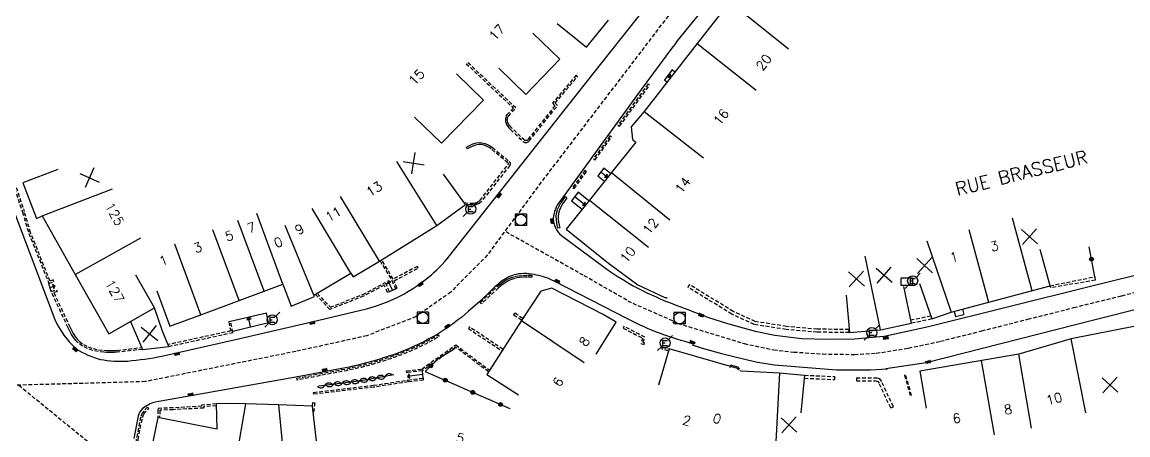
# Model space of a CAD drawing. Header units: millimetres. Extents: x 114000 to 119599, y 121000 to 124063.
# Drawn here: x 114673.4 to 114820.3, y 121596.7 to 121651.5 of the extents above; entities that cross this region are included whole.
import ezdxf
from ezdxf.enums import TextEntityAlignment as Align

# ---------------------------------------------------------------- set-up
doc = ezdxf.new("R2010")
doc.units = ezdxf.units.MM
doc.linetypes.add('DASHED', pattern=[0.75, 0.5, -0.25])
doc.layers.get('0').update_dxf_attribs({"linetype": 'CONTINUOUS'})
for name, color, linetype in [('W0001', 6, 'DASHED'), ('W0008', 7, 'CONTINUOUS'), ('W0100', 7, 'CONTINUOUS'), ('W0105', 7, 'CONTINUOUS'), ('W0112', 1, 'DASHED'), ('W0310', 3, 'CONTINUOUS'), ('W0322', 7, 'CONTINUOUS'), ('W0400', 7, 'CONTINUOUS'), ('W0420', 7, 'CONTINUOUS'), ('W0471', 7, 'CONTINUOUS'), ('W0989', 7, 'CONTINUOUS'), ('W0991', 7, 'CONTINUOUS'), ('W1102', 7, 'CONTINUOUS'), ('W1471', 7, 'CONTINUOUS')]:
    doc.layers.add(name, color=color, linetype=linetype)
doc.styles.get("Standard").update_dxf_attribs({"font": 'romans.shx', "width": 0.85})

# ---------------------------------------------------------------- blocks, each defined once
blk = doc.blocks.new('t991o')
at = {"color": 0, "linetype": 'Continuous'}
for p, q in [((-1, 1), (1, -1)), ((-1, -1), (1, 1))]:
    blk.add_line(p, q, dxfattribs=at)
blk = doc.blocks.new('t322o')
at = {"color": 0, "linetype": 'Continuous'}
for radius in [0.25, 0.15]:
    blk.add_circle((0, 0), radius, dxfattribs=at)
blk = doc.blocks.new('T471')
for p, q in [((-0.333334, 0.333334), (-0.333334, -0.333334)), ((-0.333334, 0.333334), (0.333334, 0.333334)), ((-0.333334, 0), (0, 0)), ((0.500001, 0.500001), (1.000002, 1.000002)), ((-0.500001, -0.500001), (-1.000002, -1.000002)), ((-0.333334, -0.333334), (0.333334, -0.333334))]:
    blk.add_line(p, q)
blk.add_ellipse((0, 0), major_axis=(0.471405, 0.471405), ratio=1, start_param=5.4977871438, end_param=11.780972451)
blk = doc.blocks.new('T400')
for p, q in [((-0.15, 0.3), (0.15, 0.3)), ((-0.15, -0.25), (-0.15, 0.3)), ((-0.15, 0.15), (0.15, 0.15)), ((-0.15, 0), (0.15, 0)), ((0.15, 0.3), (0.15, -0.25)), ((-0.15, -0.15), (0.15, -0.15)), ((-0.15, -0.25), (-0.15, -0.3)), ((-0.15, -0.3), (0.15, -0.3)), ((0.15, -0.3), (0.15, -0.25))]:
    blk.add_line(p, q)
blk = doc.blocks.new('t310o')
at = {"color": 0, "linetype": 'Continuous'}
for centre, start, end in [((-0.5, 0.38), 216.8699, 323.1304), ((0.5, -0.37), 36.8699, 143.1303)]:
    blk.add_arc(centre, 0.625, start, end, dxfattribs=at)
blk = doc.blocks.new('T420')
for p, q in [((0.75, 0.75), (-0.75, 0.75)), ((-0.75, 0.75), (-0.75, -0.75)), ((0.75, 0.75), (0.75, -0.75)), ((0.75, -0.75), (-0.75, -0.75))]:
    blk.add_line(p, q)
blk.add_ellipse((0, 0), major_axis=(-0.53, 0.53), ratio=1, start_param=3.926991, end_param=10.210176)
blk = doc.blocks.new('T1471')
at = {"color": 0, "linetype": 'Continuous', "flags": 128}
blk.add_lwpolyline([(-0.75, -0.5), (-0.75, 0.5), (0.75, 0.5), (0.75, -0.5), (-0.75, -0.5)], dxfattribs=at)

msp = doc.modelspace()

# ---------------------------------------------------------------- linework, layer by layer
at = {"layer": 'W0001'}
for points in [[(114798.05, 121686.03), (114792.95, 121683.47), (114787.08, 121678.79), (114780.87, 121673.66), (114775.4, 121669.08), (114769.7, 121663.81), (114763.64, 121657.47), (114759.23, 121652.33), (114742.37, 121630.27), (114735.22, 121620.61), (114730.37, 121615.68), (114725.75, 121612.43), (114719.21, 121609.89), (114709.79, 121607.81), (114689.77, 121603.8), (114656.14, 121602.86)], [(114759.84, 121611.87), (114754.38, 121614.25), (114747.96, 121617.93), (114737.55, 121623.75)], [(114759.8, 121611.76), (114769.34, 121608.85), (114773.25, 121608.02), (114775.93, 121607.73), (114779.78, 121607.48), (114783.98, 121607.41), (114786.88, 121607.57), (114791.17, 121608.26), (114795.4, 121609.16), (114800.89, 121610.54), (114807.01, 121612.09), (114813.13, 121613.63), (114819.47, 121615.21), (114826.05, 121616.85), (114831.57, 121618.14), (114837.25, 121619.3), (114841.19, 121619.9), (114847.81, 121620.57), (114860.19, 121621.45)], [(115000, 121533.42), (114970.37, 121542.22), (114959.04, 121545.6), (114945.98, 121549.45), (114932.66, 121552.78), (114922.33, 121554.61), (114912.96, 121555.99), (114901.44, 121556.63), (114888.85, 121553.83), (114878.35, 121551.3), (114854.02, 121545.91), (114844.02, 121543.86), (114836.45, 121543.63), (114830.15, 121544.58), (114812.92, 121552.63), (114800.3, 121556.33), (114772.6, 121564.84), (114733.34, 121576.91), (114716.64, 121582.05), (114713.46, 121583.28), (114710.62, 121584.18), (114703.21, 121586.34), (114687.93, 121591.11), (114672.95, 121603.33)]]:
    msp.add_lwpolyline(points, dxfattribs=at)
at = {"layer": 'W0008', "flags": 128}
for points in [[(114799.89, 121681.72), (114797.58, 121680.01), (114797.58, 121680.01, 0.143184), (114796.1, 121680.8, 0.206), (114793.84, 121680.18), (114782.29, 121671.04, 0.0161), (114776.1, 121665.79, 0.0099), (114772.28, 121662.2, 0.0161), (114766, 121655.64, 0.0233), (114759.7, 121648.03), (114755.66, 121642.59), (114744.83, 121627.73, 0.127), (114743.97, 121625.52, 0.2306), (114745.07, 121623.21), (114750.39, 121619.25, 0.0341), (114754.61, 121616.54, 0.0311), (114759.53, 121614.25, -0.003637), (114764.46, 121612.37)], [(114671.47, 121628.79), (114673.87, 121622.38), (114677.8, 121612.03, 0.111723), (114680.61, 121608.19, 0.0864), (114683.84, 121606.76, 0.0712), (114687.42, 121606.54, 0.031), (114692.01, 121607.2), (114701.77, 121609.4), (114711.92, 121611.75), (114718.44, 121613.28, 0.0674), (114724.11, 121615.43, 0.0999), (114730.2, 121620.5), (114736.68, 121628.67), (114749.23, 121644.61), (114756.42, 121653.64, -0.0133)], [(114762.58, 121608.79, -0.015676), (114758.24, 121610.18, -0.0308), (114753.91, 121612.09), (114744.08, 121617.16, 0.067), (114741.77, 121617.95, 0.1081), (114739.03, 121618.04, 0.0967), (114737.21, 121617.19, 0.0391), (114735.66, 121615.83), (114734.22, 121614.43), (114732.73, 121613.14, -0.0432), (114728.69, 121610.16, -0.044), (114723.66, 121607.73, -0.0452), (114715.88, 121605.55), (114709.8, 121604.39), (114691.11, 121601.08, 0.1044), (114689.44, 121600.24, 0.1553), (114688.85, 121599.25), (114688.27, 121596.27, 0.1721)]]:
    msp.add_lwpolyline(points, format="xyb", dxfattribs=at)
at = {"layer": 'W0008'}
for points in [[(114764.46, 121612.37), (114767.1, 121611.52), (114770.78, 121610.52), (114773.42, 121609.97), (114776.96, 121609.53), (114780.43, 121609.42), (114784.05, 121609.47), (114787.37, 121609.79), (114787.91, 121609.85), (114793.81, 121611.1), (114815.16, 121616.42), (114832.61, 121620.71), (114838.5, 121621.86), (114846.42, 121622.8), (114860.4, 121624.05)], [(114762.44, 121608.68), (114763.64, 121608.31), (114766.3, 121607.55), (114770.89, 121606.41), (114773.35, 121606.02), (114781.61, 121605.37), (114786.11, 121605.35), (114788.37, 121605.52), (114788.14, 121605.53), (114793.49, 121606.34), (114815.77, 121612.01), (114828.61, 121615.25), (114837.43, 121617.02), (114841.32, 121617.65), (114853.15, 121618.69), (114860.45, 121618.9)]]:
    msp.add_lwpolyline(points, dxfattribs=at)
at = {"layer": 'W0100'}
for p, q in [((114677.31, 121615.76), (114677, 121616.82)), ((114722.2, 121615.74), (114723.01, 121616.14)), ((114726.68, 121604.27), (114726.59, 121605.24))]:
    msp.add_line(p, q, dxfattribs=at)
at = {"layer": 'W0100', "flags": 128}
msp.add_lwpolyline([(114806.56, 121683.33), (114797.78, 121677.21), (114793.61, 121674.06), (114791.69, 121676.43, 0.1993), (114791.48, 121676.53, 0.0828), (114791.25, 121676.49), (114785.23, 121671.95), (114780.99, 121668.12), (114777.08, 121664.37), (114770.66, 121658.28), (114767.42, 121654.2), (114763.08, 121648.67), (114756.03, 121639.66), (114754.33, 121637.61), (114754.52, 121635.93), (114754.96, 121635.6), (114751.7, 121631.56), (114748.78, 121627.89), (114745.7, 121624.06), (114751.32, 121619.53), (114755.2, 121616.65), (114758.8, 121614.98, 0.0942), (114758.96, 121614.94, 0.0461), (114759.12, 121614.95)], format="xyb", dxfattribs=at)
for points in [[(114744.49, 121651.34), (114748.37, 121648.18), (114751.31, 121651.79)], [(114736.75, 121645.39), (114740.35, 121641.92), (114744.86, 121646.59), (114741.26, 121650.06)], [(114725.55, 121638.92), (114729.15, 121635.44), (114734.71, 121641.18), (114731.11, 121644.66)], [(114760.13, 121644.89), (114759.75, 121645.18), (114758.74, 121643.84), (114759.09, 121643.57)], [(114678.2, 121631.97), (114673.54, 121630.17), (114675.35, 121625.45), (114676.12, 121625.82), (114680.47, 121618.01), (114684.95, 121610.15), (114687.82, 121611.78), (114689.41, 121608.09), (114692.9, 121608.48), (114692.06, 121610.48), (114691, 121613.6), (114688.53, 121617.94)], [(114691.34, 121615.86), (114693.07, 121611.17), (114697.19, 121612.69), (114702.26, 121614.58), (114705.6, 121615.83), (114708.05, 121616.73), (114709.17, 121613.81), (114712.26, 121615.09), (114712.18, 121615.27), (114717.09, 121618.21), (114717.4, 121617.7), (114720.89, 121619.79), (114728.5, 121624.52), (114732.33, 121627.3), (114729.4, 121631.35)], [(114751.6, 121631.44), (114750.71, 121632.15), (114749.9, 121631.11), (114750.78, 121630.41)], [(114748.71, 121627.8), (114747.29, 121628.94), (114746.39, 121627.82), (114747.81, 121626.68)], [(114749.66, 121607.47), (114752.33, 121611.69), (114752.12, 121611.82), (114750.59, 121612.73), (114743.8, 121616.19), (114742.34, 121615.8), (114739.75, 121611.93), (114735.16, 121604.77), (114739.37, 121602.07)], [(114701.4, 121610.5), (114706.15, 121611.66), (114705.89, 121612.91), (114701.12, 121611.78)], [(114768.75, 121605.45), (114759.35, 121608.15), (114757.97, 121603.34)], [(114711.99, 121600.57), (114707.47, 121600.71), (114703.11, 121600.84), (114700.51, 121600.89), (114699.2, 121600.85), (114699.3, 121597.5), (114691.44, 121599.06), (114690.41, 121593.86), (114701.5, 121591.76), (114708.51, 121590.59), (114713.25, 121589.8), (114711.99, 121600.57)]]:
    msp.add_lwpolyline(points, dxfattribs=at)
at = {"layer": 'W0100'}
for points in [[(114759.25, 121644.51), (114759.61, 121644.23), (114759.56, 121644.63), (114759.21, 121644.18), (114759.61, 121644.23)], [(114750.31, 121631.63), (114751.19, 121630.92), (114751.15, 121631.32), (114750.79, 121630.88), (114751.19, 121630.92)], [(114746.84, 121628.38), (114748.26, 121627.24), (114748.22, 121627.64), (114747.86, 121627.19), (114748.26, 121627.24)], [(114792.62, 121616.85), (114794.24, 121612.12), (114796.84, 121613.01), (114809.95, 121616.53), (114808.66, 121621.36)], [(114677.16, 121616.29), (114677.84, 121616.54), (114677.48, 121616.71), (114677.67, 121616.18), (114677.84, 121616.54)], [(114722.61, 121615.94), (114722.05, 121617.18), (114721.91, 121616.8), (114722.42, 121617.03), (114722.05, 121617.18)], [(114782.87, 121615.3), (114783.31, 121610.32), (114783.31, 121610.32), (114783.31, 121610.32), (114783.31, 121610.32), (114783.31, 121610.32), (114783.31, 121610.32), (114783.31, 121610.32), (114783.31, 121610.32), (114783.31, 121610.32), (114783.31, 121610.32), (114783.31, 121610.32), (114783.31, 121610.32), (114783.31, 121610.32), (114783.31, 121610.32), (114783.31, 121610.32), (114783.31, 121610.32), (114783.31, 121610.32), (114783.31, 121610.32), (114783.31, 121610.32), (114783.31, 121610.32), (114783.31, 121610.32), (114783.31, 121610.32), (114783.31, 121610.32), (114783.31, 121610.32), (114783.31, 121610.32), (114783.31, 121610.32), (114783.31, 121610.32), (114783.31, 121610.32), (114783.31, 121610.32), (114783.31, 121610.32), (114783.31, 121610.32), (114783.31, 121610.32), (114783.31, 121610.32), (114783.31, 121610.32), (114783.31, 121610.32), (114783.31, 121610.32), (114783.31, 121610.32), (114783.31, 121610.32), (114783.31, 121610.32), (114783.31, 121610.32), (114783.31, 121610.32), (114783.31, 121610.32), (114783.31, 121610.32), (114783.31, 121610.32), (114783.31, 121610.32), (114783.31, 121610.32), (114783.31, 121610.32), (114783.31, 121610.32), (114783.31, 121610.32), (114783.31, 121610.32), (114783.31, 121610.32), (114783.31, 121610.32), (114783.31, 121610.32), (114783.31, 121610.32), (114783.31, 121610.32), (114783.31, 121610.32), (114783.31, 121610.32), (114783.31, 121610.32), (114783.31, 121610.32), (114783.31, 121610.32), (114783.31, 121610.32), (114783.31, 121610.32), (114783.31, 121610.32), (114783.31, 121610.32), (114783.31, 121610.32), (114783.31, 121610.32), (114783.31, 121610.32), (114783.31, 121610.32), (114783.31, 121610.32), (114783.31, 121610.32), (114783.31, 121610.32), (114783.31, 121610.32), (114783.31, 121610.32), (114783.31, 121610.32), (114783.31, 121610.32), (114783.31, 121610.32), (114783.31, 121610.32), (114783.31, 121610.32), (114783.31, 121610.32), (114783.31, 121610.32), (114783.31, 121610.32), (114783.31, 121610.32), (114783.31, 121610.32), (114783.31, 121610.32), (114783.31, 121610.32), (114783.31, 121610.32), (114783.31, 121610.32), (114783.31, 121610.32), (114783.31, 121610.32), (114783.31, 121610.32), (114783.31, 121610.32), (114783.31, 121610.32), (114783.31, 121610.32), (114783.31, 121610.32), (114783.31, 121610.32), (114783.31, 121610.32), (114783.31, 121610.32), (114783.31, 121610.32), (114787.43, 121610.68), (114791.57, 121611.55), (114790.54, 121616.45)], [(114859.84, 121617.61), (114859.82, 121616.1), (114841.79, 121616.73), (114841.75, 121615.65), (114830.54, 121614.15), (114825.76, 121613.8), (114821.26, 121612.69), (114821.32, 121611.16), (114812.75, 121609.47), (114805.81, 121607.47), (114792.65, 121605.2), (114793.5, 121600.27)], [(114703.77, 121611.08), (114703.5, 121612.35), (114703.29, 121612.01), (114703.84, 121612.13), (114703.5, 121612.35)], [(114726.63, 121604.75), (114724.6, 121604.5), (114724.91, 121604.26), (114724.84, 121604.82), (114724.6, 121604.5)], [(114768.77, 121605.3), (114768.95, 121605.25), (114774.02, 121604.99), (114777.36, 121604.66), (114777.36, 121604.66), (114777.36, 121604.66), (114777.36, 121604.66), (114777.36, 121604.66), (114777.36, 121604.66), (114777.36, 121604.66), (114777.36, 121604.66), (114777.36, 121604.66), (114777.36, 121604.66), (114777.36, 121604.66), (114777.36, 121604.66), (114777.36, 121604.66), (114777.36, 121604.66), (114777.36, 121604.66), (114777.36, 121604.66), (114777.36, 121604.66), (114777.36, 121604.66), (114777.36, 121604.66), (114777.36, 121604.66), (114777.36, 121604.66), (114777.36, 121604.66), (114777.36, 121604.66), (114777.36, 121604.66), (114777.36, 121604.66), (114777.36, 121604.66), (114777.36, 121604.66), (114777.36, 121604.66), (114777.36, 121604.66), (114777.36, 121604.66), (114777.36, 121604.66), (114777.36, 121604.66), (114777.36, 121604.66), (114777.36, 121604.66), (114777.36, 121604.66), (114777.36, 121604.66), (114777.36, 121604.66), (114777.36, 121604.66), (114777.36, 121604.66), (114777.36, 121604.66), (114777.36, 121604.66), (114777.36, 121604.66), (114777.36, 121604.66), (114777.36, 121604.66), (114777.36, 121604.66), (114777.36, 121604.66), (114777.36, 121604.66), (114777.36, 121604.66), (114777.36, 121604.66), (114777.36, 121604.66), (114777.36, 121604.66), (114777.36, 121604.66), (114777.36, 121604.66), (114777.36, 121604.66), (114777.36, 121604.66), (114777.36, 121604.66), (114777.36, 121604.66), (114777.36, 121604.66), (114777.36, 121604.66), (114777.36, 121604.66), (114777.36, 121604.66), (114777.36, 121604.66), (114777.36, 121604.66), (114777.36, 121604.66), (114777.36, 121604.66), (114777.36, 121604.66), (114777.36, 121604.66), (114777.36, 121604.66), (114777.36, 121604.66), (114777.36, 121604.66), (114777.36, 121604.66), (114777.36, 121604.66), (114777.36, 121604.66), (114777.36, 121604.66), (114777.36, 121604.66), (114777.36, 121604.66), (114777.36, 121604.66), (114777.36, 121604.66), (114777.36, 121604.66), (114777.36, 121604.66), (114777.36, 121604.66), (114777.36, 121604.66), (114777.36, 121604.66), (114777.36, 121604.66), (114777.36, 121604.66), (114777.36, 121604.66), (114777.36, 121604.66), (114777.36, 121604.66), (114777.36, 121604.66), (114777.36, 121604.66), (114777.36, 121604.66), (114777.36, 121604.66), (114777.36, 121604.66), (114777.36, 121604.66), (114777.36, 121604.66), (114777.36, 121604.66), (114777.36, 121604.66), (114776.87, 121599.68)]]:
    msp.add_lwpolyline(points, dxfattribs=at)
at = {"layer": 'W0105'}
for p, q in [((114798.32, 121613.41), (114798.51, 121612.72)), ((114797.2, 121613.11), (114797.38, 121612.44)), ((114767.46, 121605.68), (114767.54, 121605.98)), ((114768.61, 121605.67), (114767.54, 121605.98)), ((114768.52, 121605.37), (114768.61, 121605.67))]:
    msp.add_line(p, q, dxfattribs=at)
msp.add_lwpolyline([(114797.38, 121612.44), (114798.51, 121612.72)], dxfattribs=at)
at = {"layer": 'W0112'}
for p, q in [((114672.44, 121629.44), (114673.47, 121626.31)), ((114672.66, 121629.58), (114673.71, 121626.39)), ((114809.95, 121616.53), (114815.89, 121617.72)), ((114794.11, 121612.5), (114791.48, 121611.94)), ((114753.37, 121611.13), (114753.26, 121610.9)), ((114781.33, 121604.48), (114781.31, 121604.08)), ((114790.64, 121604.67), (114790.77, 121604.71)), ((114790.64, 121604.67), (114791.41, 121601.87)), ((114791.57, 121601.94), (114790.77, 121604.71)), ((114777.34, 121604.26), (114781.31, 121604.08)), ((114784.25, 121604.32), (114784.25, 121603.93)), ((114788.79, 121600.31), (114787.24, 121603.58)), ((114789.15, 121600.48), (114787.56, 121603.83)), ((114788.79, 121600.31), (114789.15, 121600.48))]:
    msp.add_line(p, q, dxfattribs=at)
for points in [[(114732.42, 121646), (114738.67, 121640.12), (114737.83, 121639.21), (114737.73, 121639.07), (114737.66, 121638.9), (114737.63, 121638.72), (114737.62, 121638.53), (114737.64, 121638.34), (114737.71, 121638.09), (114737.83, 121637.86), (114737.97, 121637.64), (114738.13, 121637.45), (114738.31, 121637.26), (114740, 121635.65), (114740.06, 121635.61), (114740.13, 121635.57), (114740.2, 121635.55), (114740.28, 121635.54), (114740.36, 121635.54), (114740.46, 121635.55), (114740.56, 121635.58), (114740.64, 121635.63), (114740.72, 121635.69), (114740.79, 121635.76), (114744.54, 121640.44), (114744.22, 121640.76), (114747.2, 121644.31), (114747.01, 121644.47), (114743.89, 121640.75), (114744.2, 121640.43), (114740.59, 121635.91), (114740.56, 121635.87), (114740.51, 121635.84), (114740.46, 121635.82), (114740.4, 121635.8), (114740.34, 121635.79), (114740.3, 121635.79), (114740.25, 121635.79), (114740.22, 121635.81), (114740.19, 121635.82), (114740.17, 121635.83), (114738.49, 121637.44), (114738.32, 121637.62), (114738.17, 121637.8), (114738.04, 121637.98), (114737.95, 121638.18), (114737.89, 121638.39), (114737.87, 121638.54), (114737.88, 121638.69), (114737.9, 121638.83), (114737.95, 121638.95), (114738.02, 121639.04), (114739.02, 121640.13), (114732.59, 121646.18)], [(114732.13, 121627.57), (114732.9, 121627.48), (114733.08, 121627.48), (114733.28, 121627.49), (114733.46, 121627.51), (114733.63, 121627.53), (114733.8, 121627.58), (114733.91, 121627.62), (114734.01, 121627.67), (114734.1, 121627.73), (114734.18, 121627.8), (114734.25, 121627.87), (114737.99, 121632.63), (114738, 121632.66), (114738.01, 121632.68), (114738.02, 121632.7), (114738.02, 121632.72), (114738.02, 121632.74), (114738.01, 121632.75), (114738.01, 121632.77), (114737.99, 121632.8), (114737.98, 121632.82), (114737.95, 121632.84), (114735.74, 121634.68), (114735.45, 121634.89), (114735.13, 121635.06), (114734.8, 121635.18), (114734.46, 121635.26), (114734.12, 121635.27), (114733.82, 121635.23), (114733.51, 121635.15), (114733.2, 121635.03), (114732.88, 121634.88), (114732.56, 121634.71), (114732.45, 121634.93), (114732.77, 121635.1), (114733.1, 121635.26), (114733.43, 121635.39), (114733.77, 121635.48), (114734.12, 121635.52), (114734.49, 121635.51), (114734.87, 121635.42), (114735.24, 121635.29), (114735.58, 121635.1), (114735.89, 121634.88), (114738.12, 121633.03), (114738.16, 121632.99), (114738.2, 121632.94), (114738.23, 121632.89), (114738.25, 121632.83), (114738.27, 121632.78), (114738.27, 121632.72), (114738.27, 121632.65), (114738.25, 121632.59), (114738.22, 121632.54), (114738.19, 121632.49), (114734.44, 121627.71), (114734.35, 121627.61), (114734.24, 121627.53), (114734.13, 121627.45), (114734.01, 121627.39), (114733.88, 121627.34), (114733.69, 121627.29), (114733.49, 121627.26), (114733.29, 121627.24), (114733.09, 121627.23), (114732.89, 121627.23), (114732.33, 121627.3)], [(114673.47, 121626.31), (114674.33, 121623.48), (114677, 121616.82), (114677.67, 121617.07), (114677.58, 121617.31), (114677.14, 121617.14), (114674.57, 121623.57), (114673.71, 121626.39)], [(114720.97, 121619.84), (114722.54, 121617.24), (114723.01, 121616.14), (114723.24, 121616.24), (114722.83, 121617.2), (114726.05, 121618.87), (114725.94, 121619.1), (114722.72, 121617.42), (114721.18, 121619.97)], [(114815.89, 121617.72), (114815.96, 121617.26), (114810.06, 121616.27), (114809.95, 121616.53)], [(114712.62, 121615.53), (114714.37, 121613.68), (114718.67, 121615.38), (114721.66, 121616.94), (114722.2, 121615.74), (114721.98, 121615.64), (114721.54, 121616.6), (114718.77, 121615.15), (114714.31, 121613.38), (114712.4, 121615.4)], [(114783.31, 121610.32), (114783.25, 121610.72), (114779.03, 121610.76), (114774.95, 121611.13), (114770.79, 121611.78), (114767.87, 121613.11), (114762.06, 121616.69), (114761.85, 121616.36), (114761.85, 121616.36), (114761.85, 121616.36), (114761.85, 121616.36), (114761.85, 121616.36), (114761.85, 121616.36), (114761.85, 121616.36), (114761.85, 121616.36), (114761.85, 121616.36), (114761.85, 121616.36), (114761.85, 121616.36), (114761.85, 121616.36), (114761.85, 121616.36), (114761.85, 121616.36), (114761.85, 121616.36), (114761.85, 121616.36), (114761.85, 121616.36), (114761.85, 121616.36), (114761.85, 121616.36), (114761.85, 121616.36), (114761.85, 121616.36), (114761.85, 121616.36), (114761.85, 121616.36), (114761.85, 121616.36), (114761.85, 121616.36), (114761.85, 121616.36), (114761.85, 121616.36), (114761.85, 121616.36), (114761.85, 121616.36), (114761.85, 121616.36), (114761.85, 121616.36), (114761.85, 121616.36), (114761.85, 121616.36), (114761.85, 121616.36), (114761.85, 121616.36), (114761.85, 121616.36), (114761.85, 121616.36), (114761.85, 121616.36), (114761.85, 121616.36), (114761.85, 121616.36), (114761.85, 121616.36), (114761.85, 121616.36), (114761.85, 121616.36), (114761.85, 121616.36), (114761.85, 121616.36), (114761.85, 121616.36), (114761.85, 121616.36), (114761.85, 121616.36), (114761.85, 121616.36), (114761.85, 121616.36), (114761.85, 121616.36), (114761.85, 121616.36), (114761.85, 121616.36), (114761.85, 121616.36), (114761.85, 121616.36), (114761.85, 121616.36), (114761.85, 121616.36), (114761.85, 121616.36), (114761.85, 121616.36), (114761.85, 121616.36), (114761.85, 121616.36), (114761.85, 121616.36), (114761.85, 121616.36), (114761.85, 121616.36), (114761.85, 121616.36), (114761.85, 121616.36), (114761.85, 121616.36), (114761.85, 121616.36), (114761.85, 121616.36), (114761.85, 121616.36), (114761.85, 121616.36), (114761.85, 121616.36), (114761.85, 121616.36), (114761.85, 121616.36), (114761.85, 121616.36), (114761.85, 121616.36), (114761.85, 121616.36), (114761.85, 121616.36), (114761.85, 121616.36), (114761.85, 121616.36), (114761.85, 121616.36), (114761.85, 121616.36), (114761.85, 121616.36), (114761.85, 121616.36), (114761.85, 121616.36), (114761.85, 121616.36), (114761.85, 121616.36), (114761.85, 121616.36), (114761.85, 121616.36), (114761.85, 121616.36), (114761.85, 121616.36), (114761.85, 121616.36), (114761.85, 121616.36), (114761.85, 121616.36), (114761.85, 121616.36), (114761.85, 121616.36), (114761.85, 121616.36), (114761.85, 121616.36), (114761.85, 121616.36), (114761.85, 121616.36), (114761.85, 121616.36), (114761.85, 121616.36), (114761.85, 121616.36), (114761.85, 121616.36), (114761.85, 121616.36), (114761.85, 121616.36), (114761.85, 121616.36), (114761.85, 121616.36), (114761.85, 121616.36), (114761.85, 121616.36), (114761.85, 121616.36), (114761.85, 121616.36), (114761.85, 121616.36)], [(114783.31, 121610.32), (114779.01, 121610.36), (114774.9, 121610.72), (114770.67, 121611.38), (114767.68, 121612.75), (114761.85, 121616.36), (114761.85, 121616.36), (114761.85, 121616.36), (114761.85, 121616.36), (114761.85, 121616.36), (114761.85, 121616.36), (114761.85, 121616.36), (114761.85, 121616.36), (114761.85, 121616.36), (114761.85, 121616.36), (114761.85, 121616.36), (114761.85, 121616.36), (114761.85, 121616.36), (114761.85, 121616.36), (114761.85, 121616.36), (114761.85, 121616.36), (114761.85, 121616.36), (114761.85, 121616.36), (114761.85, 121616.36), (114761.85, 121616.36), (114761.85, 121616.36), (114761.85, 121616.36), (114761.85, 121616.36), (114761.85, 121616.36), (114761.85, 121616.36), (114761.85, 121616.36), (114761.85, 121616.36), (114761.85, 121616.36), (114761.85, 121616.36), (114761.85, 121616.36), (114761.85, 121616.36), (114761.85, 121616.36), (114761.85, 121616.36), (114761.85, 121616.36), (114761.85, 121616.36), (114761.85, 121616.36), (114761.85, 121616.36), (114761.85, 121616.36), (114761.85, 121616.36), (114761.85, 121616.36), (114761.85, 121616.36), (114761.85, 121616.36), (114761.85, 121616.36), (114761.85, 121616.36), (114761.85, 121616.36), (114761.85, 121616.36), (114761.85, 121616.36), (114761.85, 121616.36), (114761.85, 121616.36), (114761.85, 121616.36), (114761.85, 121616.36), (114761.85, 121616.36), (114761.85, 121616.36), (114761.85, 121616.36), (114761.85, 121616.36), (114761.85, 121616.36), (114761.85, 121616.36), (114761.85, 121616.36), (114761.85, 121616.36), (114761.85, 121616.36), (114761.85, 121616.36), (114761.85, 121616.36), (114761.85, 121616.36), (114761.85, 121616.36), (114761.85, 121616.36), (114761.85, 121616.36), (114761.85, 121616.36), (114761.85, 121616.36), (114761.85, 121616.36), (114761.85, 121616.36), (114761.85, 121616.36), (114761.85, 121616.36), (114761.85, 121616.36), (114761.85, 121616.36), (114761.85, 121616.36), (114761.85, 121616.36), (114761.85, 121616.36), (114761.85, 121616.36), (114761.85, 121616.36), (114761.85, 121616.36), (114761.85, 121616.36), (114761.85, 121616.36), (114761.85, 121616.36), (114761.85, 121616.36), (114761.85, 121616.36), (114761.85, 121616.36), (114761.85, 121616.36), (114761.85, 121616.36), (114761.85, 121616.36), (114761.85, 121616.36), (114761.85, 121616.36), (114761.85, 121616.36), (114761.85, 121616.36), (114761.85, 121616.36), (114761.85, 121616.36), (114761.85, 121616.36), (114761.85, 121616.36), (114761.85, 121616.36), (114761.85, 121616.36), (114761.85, 121616.36), (114761.85, 121616.36), (114761.85, 121616.36), (114761.85, 121616.36), (114761.85, 121616.36), (114761.85, 121616.36), (114761.85, 121616.36), (114761.85, 121616.36), (114761.85, 121616.36), (114761.85, 121616.36), (114761.85, 121616.36), (114761.85, 121616.36), (114761.85, 121616.36), (114761.85, 121616.36), (114761.85, 121616.36), (114761.85, 121616.36)], [(114689.41, 121608.09), (114686.06, 121607.7), (114685.71, 121607.69), (114685.36, 121607.69), (114685, 121607.69), (114684.65, 121607.69), (114684.29, 121607.71), (114683.55, 121607.8), (114682.81, 121607.95), (114682.11, 121608.18), (114681.45, 121608.51), (114680.88, 121608.94), (114680.55, 121609.28), (114680.25, 121609.67), (114679.99, 121610.08), (114679.76, 121610.51), (114679.54, 121610.95), (114677.31, 121615.76), (114678.01, 121616), (114678.09, 121615.77), (114677.66, 121615.62), (114679.77, 121611.06), (114679.98, 121610.63), (114680.21, 121610.21), (114680.46, 121609.81), (114680.74, 121609.45), (114681.04, 121609.12), (114681.59, 121608.72), (114682.2, 121608.41), (114682.88, 121608.19), (114683.59, 121608.04), (114684.31, 121607.96), (114684.66, 121607.94), (114685.01, 121607.94), (114685.36, 121607.94), (114685.71, 121607.94), (114686.05, 121607.95), (114689.31, 121608.33)], [(114692.9, 121608.48), (114701.43, 121610.33), (114701.12, 121611.78), (114700.88, 121611.72), (114701.14, 121610.53), (114692.8, 121608.72)], [(114739.93, 121612.2), (114738.85, 121612.89), (114738.71, 121612.68), (114739.79, 121611.99)], [(114794.24, 121612.12), (114791.57, 121611.55)], [(114737.3, 121608.1), (114732.84, 121611.07), (114732.71, 121610.86), (114737.16, 121607.89)], [(114735.38, 121605.11), (114731.03, 121608.37), (114726.59, 121605.24), (114724.54, 121604.99), (114724.5, 121605.23), (114726.5, 121605.48), (114731.03, 121608.68), (114735.52, 121605.32)], [(114759.28, 121607.91), (114758.42, 121608.1), (114758.48, 121608.34), (114759.35, 121608.15)], [(114777.36, 121604.66), (114781.33, 121604.48), (114781.33, 121604.48), (114781.33, 121604.48), (114781.33, 121604.48), (114781.33, 121604.48), (114781.33, 121604.48), (114781.33, 121604.48), (114781.33, 121604.48), (114781.33, 121604.48), (114781.33, 121604.48), (114781.33, 121604.48), (114781.33, 121604.48), (114781.33, 121604.48), (114781.33, 121604.48), (114781.33, 121604.48), (114781.33, 121604.48), (114781.33, 121604.48), (114781.33, 121604.48), (114781.33, 121604.48), (114781.33, 121604.48), (114781.33, 121604.48), (114781.33, 121604.48), (114781.33, 121604.48), (114781.33, 121604.48), (114781.33, 121604.48), (114781.33, 121604.48), (114781.33, 121604.48), (114781.33, 121604.48), (114781.33, 121604.48), (114781.33, 121604.48), (114781.33, 121604.48), (114781.33, 121604.48), (114781.33, 121604.48), (114781.33, 121604.48), (114781.33, 121604.48), (114781.33, 121604.48), (114781.33, 121604.48), (114781.33, 121604.48), (114781.33, 121604.48), (114781.33, 121604.48), (114781.33, 121604.48), (114781.33, 121604.48), (114781.33, 121604.48), (114781.33, 121604.48), (114781.33, 121604.48), (114781.33, 121604.48), (114781.33, 121604.48), (114781.33, 121604.48), (114781.33, 121604.48), (114781.33, 121604.48), (114781.33, 121604.48), (114781.33, 121604.48), (114781.33, 121604.48), (114781.33, 121604.48), (114781.33, 121604.48), (114781.33, 121604.48), (114781.33, 121604.48), (114781.33, 121604.48), (114781.33, 121604.48), (114781.33, 121604.48)], [(114784.25, 121604.32), (114786.93, 121604.31), (114787.26, 121604.2), (114787.56, 121603.83)], [(114784.25, 121603.93), (114786.85, 121603.92), (114787.02, 121603.86), (114787.24, 121603.58)], [(114699.2, 121600.85), (114697.28, 121600.68), (114697.28, 121600.53), (114693.5, 121600.33), (114691.5, 121600.25), (114691.47, 121600.03), (114691.44, 121599.06)], [(114699.21, 121600.6), (114697.54, 121600.45), (114697.54, 121600.29), (114693.51, 121600.08), (114691.72, 121600.01), (114691.72, 121600), (114691.69, 121599.01)], [(114711.99, 121600.57), (114712.04, 121601.03), (114712.29, 121601), (114712.12, 121599.49)]]:
    msp.add_lwpolyline(points, dxfattribs=at)
for points in [[(114752.78, 121637.69), (114756.78, 121643.16), (114756.58, 121643.31), (114752.57, 121637.84)], [(114749.53, 121633.24), (114751.71, 121636.27), (114751.51, 121636.41), (114749.32, 121633.38)], [(114746.76, 121629.44), (114748.4, 121631.71), (114748.2, 121631.85), (114746.56, 121629.59)], [(114745.8, 121628.22), (114745.5, 121627.81), (114745.22, 121627.39), (114744.98, 121626.97), (114744.79, 121626.54), (114744.67, 121626.1), (114744.63, 121625.73), (114744.64, 121625.36), (114744.69, 121624.97), (114744.75, 121624.59), (114744.83, 121624.2), (114744.59, 121624.15), (114744.51, 121624.54), (114744.44, 121624.94), (114744.39, 121625.34), (114744.38, 121625.74), (114744.42, 121626.14), (114744.55, 121626.63), (114744.75, 121627.09), (114745.01, 121627.53), (114745.3, 121627.95), (114745.6, 121628.36)], [(114741.13, 121617.68), (114740.56, 121617.68), (114739.99, 121617.66), (114739.44, 121617.61), (114738.89, 121617.51), (114738.37, 121617.34), (114738, 121617.18), (114737.66, 121616.98), (114737.32, 121616.75), (114737, 121616.5), (114736.7, 121616.24), (114734.45, 121614.15), (114734.28, 121614.33), (114736.53, 121616.42), (114736.84, 121616.69), (114737.17, 121616.95), (114737.52, 121617.19), (114737.89, 121617.4), (114738.28, 121617.58), (114738.83, 121617.75), (114739.4, 121617.86), (114739.98, 121617.91), (114740.56, 121617.93), (114741.13, 121617.93)], [(114753.26, 121610.9), (114755.82, 121609.59), (114755.61, 121608.85), (114756.04, 121608.73), (114756.11, 121608.97), (114755.92, 121609.02), (114756.12, 121609.72), (114753.37, 121611.13)], [(114726.71, 121604.02), (114724.72, 121603.77), (114720.13, 121603.07), (114712.18, 121602.13), (114712.15, 121602.38), (114720.1, 121603.32), (114724.69, 121604.02), (114726.68, 121604.27)], [(114688.89, 121595.13), (114688.84, 121596.12), (114689.41, 121599.04), (114689.59, 121599.51), (114690.27, 121600.25), (114690.09, 121600.42), (114689.37, 121599.64), (114689.17, 121599.11), (114688.59, 121596.13), (114688.64, 121595.11)]]:
    msp.add_lwpolyline(points, close=True, dxfattribs=at)
at = {"layer": 'W0112', "flags": 128}
msp.add_lwpolyline([(114709.91, 121604.27), (114715.91, 121605.4, 0.045194), (114723.71, 121607.59, 0.043402), (114728.7, 121610), (114728.82, 121609.79, -0.043402), (114723.8, 121607.36, -0.045194), (114715.95, 121605.16), (114709.96, 121604.02)], format="xyb", close=True, dxfattribs=at)
at = {"layer": 'W0310', "flags": 128}
msp.add_lwpolyline([(114722.79, 121604.7), (114718.16, 121603.87), (114712.84, 121603.21)], dxfattribs=at)
at = {"layer": 'W0322'}
msp.add_line((114815.89, 121617.72), (114815.17, 121621.7), dxfattribs=at)
msp.add_lwpolyline([(114730.96, 121608.21), (114728.65, 121606.8), (114726.95, 121605.16), (114738.2, 121600.24)], dxfattribs=at)
at = {"layer": 'W1102'}
for p, q in [((114767.42, 121654.2), (114775.24, 121647.97)), ((114763.08, 121648.67), (114770.94, 121642.5)), ((114756.03, 121639.66), (114763.91, 121633.5)), ((114728.5, 121624.52), (114723.21, 121633.01)), ((114751.7, 121631.56), (114759.47, 121625.27)), ((114676.12, 121625.82), (114685.45, 121629.41)), ((114720.89, 121619.79), (114715.74, 121628.36)), ((114717.09, 121618.21), (114711.95, 121626.79)), ((114748.78, 121627.89), (114756.61, 121621.67)), ((114705.6, 121615.83), (114702.08, 121625.19)), ((114708.05, 121616.73), (114704.61, 121626.12)), ((114804.93, 121625.54), (114807.53, 121615.88)), ((114702.26, 121614.58), (114698.78, 121623.95)), ((114712.18, 121615.27), (114708.35, 121624.51)), ((114799.17, 121623.99), (114801.76, 121614.33)), ((114680.47, 121618.01), (114689.21, 121622.88)), ((114697.19, 121612.69), (114693.73, 121622.07)), ((114793.61, 121622.47), (114796.84, 121613.01)), ((114787.43, 121610.68), (114785.38, 121620.47)), ((114687.82, 121611.78), (114691, 121613.6)), ((114739.75, 121611.93), (114748.06, 121606.36)), ((114814.69, 121599.66), (114812.76, 121609.48)), ((114807.51, 121597.61), (114805.8, 121607.47)), ((114802.57, 121596.76), (114800.87, 121606.62)), ((114774.02, 121604.99), (114773.51, 121595)), ((114703.11, 121600.84), (114701.5, 121591.76)), ((114707.47, 121600.71), (114708.51, 121590.59))]:
    msp.add_line(p, q, dxfattribs=at)

# ---------------------------------------------------------------- block references
at = {"layer": 'W0310'}
for p, rotation in [((114719.38, 121604.09), 190.0750515023496), ((114720.51, 121604.29), 190.0750515023496), ((114721.65, 121604.49), 190.0750515023496), ((114713.65, 121603.31), 187.0829720496583), ((114714.8, 121603.46), 187.0829720496583), ((114715.95, 121603.6), 187.0829720496583), ((114717.09, 121603.74), 187.0829720496583), ((114718.24, 121603.89), 190.0750515023496)]:
    msp.add_blockref('t310o', p, dxfattribs=dict(at, rotation=rotation))
at = {"layer": 'W0322'}
for p, rotation in [((114815.46, 121620.05), 100.2964463638719), ((114727.72, 121605.9), 224.0397473874675), ((114729.64, 121603.99), 336.3593378341833), ((114733.3, 121602.38), 336.3593378341833), ((114736.97, 121600.78), 336.3593378341833)]:
    msp.add_blockref('t322o', p, dxfattribs=dict(at, rotation=rotation))
at = {"layer": 'W0400'}
for p, rotation in [((114736.8, 121628.52), 321.6059571695203), ((114743.84, 121625.14), 5.760403607786636), ((114726.37, 121616.74), 124.7710042155719), ((114744.5, 121617.13), 63.24327749483081), ((114712.01, 121611.61), 101.1428324192306), ((114763.61, 121612.62), 250.427664044633), ((114729.9, 121611.12), 304.7249681165891), ((114762.46, 121609.01), 251.6488987385102), ((114788.16, 121609.59), 102.265805267504), ((114680.47, 121608.08), 49.38680453143319), ((114694.02, 121607.49), 102.6530812407386), ((114793.78, 121606.41), 104.3446552751667), ((114713.64, 121605.35), 100.9375767478468), ((114695.83, 121602.1), 100.0476591472072)]:
    msp.add_blockref('T400', p, dxfattribs=dict(at, rotation=rotation))
at = {"layer": 'W0420'}
for p in [(114739.68, 121625.27), (114726.65, 121612.28), (114760.74, 121612.22)]:
    msp.add_blockref('T420', p, dxfattribs=at)
at = {"layer": 'W0471'}
for p in [(114733.02, 121626.7), (114791.71, 121617.18), (114706.66, 121612.02), (114786.28, 121610.31), (114758.83, 121608.94)]:
    msp.add_blockref('T471', p, dxfattribs=at)
at = {"layer": 'W0991'}
for p, rotation in [((114725.43, 121632.8), 35.89846119243921), ((114682.38, 121630.87), 291.0547644264943), ((114807.22, 121623.05), 3.125337092951401), ((114793.31, 121619.21), 3.125337092951401), ((114784.24, 121617.43), 3.125337092951401), ((114787.93, 121617.94), 3.125337092951401), ((114690.36, 121610.13), 276.4073969307444), ((114817.91, 121603.35), 3.125337092951401), ((114775.28, 121598.06), 3.125337092951401)]:
    msp.add_blockref('t991o', p, dxfattribs=dict(at, rotation=rotation))
at = {"layer": 'W1471'}
msp.add_blockref('T1471', (114790.93, 121617.08), dxfattribs=at)

# ---------------------------------------------------------------- texts
at = {"layer": 'W0989'}
msp.add_text('RUE BRASSEUR', height=1.75, rotation=14.135, dxfattribs=at).set_placement((114806.15, 121631.51), align=Align.MIDDLE)
at = {"layer": 'W0991'}
for s, rotation, p in [('17', 46.0116, (114736.49, 121650.16)), ('20', 51.8621, (114771.93, 121646.19)), ('15', 45.9261, (114725.82, 121644.22)), ('16', 52.0018, (114766.25, 121638.93)), ('13', 31.8868, (114720.2, 121629.37)), ('14', 52.0018, (114761.18, 121629.89)), ('125', 299.1318, (114685.72, 121626.05)), ('11', 30.9642, (114714.77, 121626.03)), ('7', 20.0969, (114703.9, 121624.26)), ('12', 51.533, (114756.9, 121624.44)), ('5', 20.5783, (114700.94, 121623.16)), ('9', 30.907, (114710.27, 121624.03)), ('3', 20.4149, (114696.76, 121621.6)), ('0', 22.5035, (114707.46, 121622.3)), ('3', 15.0258, (114802.57, 121621.8)), ('10', 51.2162, (114753.87, 121620.65)), ('1', 15.0268, (114797.2, 121620.36)), ('1', 20.2404, (114692.19, 121619.91)), ('127', 299.6473, (114685.74, 121615.8)), ('8', 56.1944, (114748.11, 121609.13)), ('6', 57.3786, (114744.61, 121603.76)), ('10', 16.0917, (114810.5, 121601.53)), ('8', 9.803, (114804.37, 121600.12)), ('2', 343.9845, (114761.7, 121598.63)), ('0', 343.9443, (114765.74, 121598.89)), ('6', 9.8025, (114797.55, 121598.94)), ('5', 346.565, (114731.63, 121596.3))]:
    msp.add_text(s, height=1.25, rotation=rotation, dxfattribs=at).set_placement(p, align=Align.MIDDLE)

doc.saveas('drawing.dxf')
